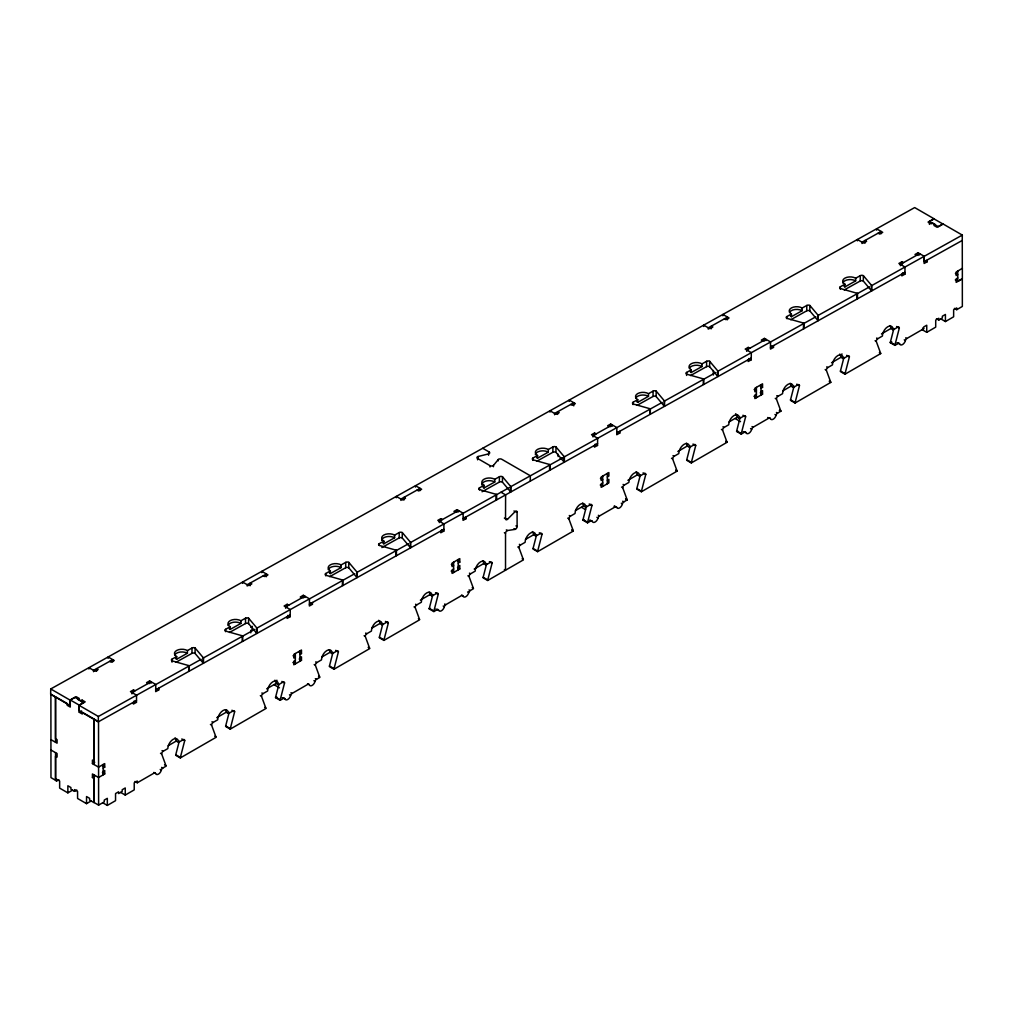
<?xml version="1.0" encoding="UTF-8"?>
<svg xmlns="http://www.w3.org/2000/svg" width="1013" height="1013" viewBox="0 0 1013 1013"><rect width="100%" height="100%" fill="white"/><g stroke="black" fill="none" stroke-linecap="round" stroke-linejoin="round"><path stroke-width="1.5" d="M134.982 781.454L137.287 782.783L137.287 781.01L134.222 782.783L134.222 789.887L125.257 795.066L120.648 792.407M936.481 318.715L938.785 320.057L938.785 318.272L935.708 320.057L935.708 327.148L926.743 332.327L922.134 329.668M954.411 308.37L956.715 309.699L956.715 307.927L953.638 309.699L953.638 316.803L945.42 321.552L940.811 318.88M506.348 529.862L507.5 530.521L515.123 529.381A2.178 1.254 -60 0 0 517.099 526.532L517.099 512.185A2.178 1.254 -60 0 0 515.123 511.628L507.5 519.289A2.178 1.254 -60 0 1 505.525 518.732L505.601 494.888L500.992 492.229M962.236 240.461L962.312 235.079L942.976 223.924L937.012 227.241L933.935 225.468L935.468 224.62L932.656 222.987L931.124 223.848L928.047 222.075L934.011 218.745L914.676 207.576L50.726 688.954L50.65 694.323L69.986 705.491L70.074 700.122L76.216 696.703L79.293 698.476L77.748 699.325L80.571 700.958L82.104 700.097L85.181 701.87L79.039 705.301L78.951 710.67L98.299 721.838L136.489 700.553M82.066 702.781L82.104 700.097M88.903 669.023L88.929 667.668L95.07 671.226L98.147 669.517L96.615 668.618L96.577 671.302M93.525 671.682L93.538 670.34L112.747 659.628L112.709 661.869M98.299 721.838L98.375 716.47L201.081 659.336M108.112 658.311L108.138 656.968L114.279 660.527L111.215 662.236L109.67 661.35M131.943 693.867L131.956 692.525L151.165 681.812L151.152 683.155M133.425 702.262L133.387 704.048L136.464 702.338L136.578 695.184L130.424 691.626L133.501 689.916L135.033 690.803M133.463 692.601L133.501 689.916M149.595 683.61L149.633 680.926L155.787 684.484L155.673 691.638L158.75 689.929L158.775 688.131M172.033 662.147L172.071 659.121L176.68 656.563A7.61 4.318 0.9 0 1 176.68 650.46A7.61 4.318 0.9 0 1 187.443 650.561L192.052 647.991A2.178 1.228 0.9 0 1 195.129 648.029L203.157 657.576A2.178 1.228 0.9 0 0 203.537 657.868L203.461 663.236A2.178 1.228 0.9 0 1 203.081 662.945L195.04 653.398L195.129 648.029M187.443 650.561L187.405 653.246L176.642 659.248L176.68 656.563M188.773 665.604L188.684 670.973A2.178 1.228 0.9 0 1 189.19 671.188L189.279 665.82A2.178 1.228 0.9 0 0 188.773 665.604L172.071 660.869A2.178 1.228 0.9 0 1 172.071 659.121M175.983 662.274L191.964 653.36L192.052 647.991M203.081 662.945L203.157 657.576M225.544 631.669L225.582 629.314L230.192 626.743A7.61 4.318 0.9 0 1 230.192 620.64A7.61 4.318 0.9 0 1 240.942 620.754L245.551 618.183A2.178 1.228 0.9 0 1 248.628 618.221L256.669 627.769A2.178 1.228 0.9 0 0 257.036 628.06L256.96 633.429A2.178 1.228 0.9 0 1 256.58 633.138L248.552 623.59L248.628 618.221M240.942 620.754L240.904 623.438L230.141 629.428L230.192 626.743M242.601 583.387L242.614 582.044L248.767 585.59L251.844 583.881L250.3 582.994L250.262 585.679M242.272 635.784L242.196 641.153A2.178 1.228 0.9 0 1 242.702 641.381L242.778 635.999A2.178 1.228 0.9 0 0 242.272 635.784L225.582 631.061A2.178 1.228 0.9 0 1 225.582 629.314M229.495 632.454L245.475 623.552L245.551 618.183M247.21 586.046L247.235 584.704L266.432 574.004L266.394 576.688M256.58 633.138L256.669 627.769M261.81 572.687L261.823 571.332L267.976 574.89L264.899 576.6L263.367 575.713M285.628 608.231L285.653 606.888L304.862 596.188L304.837 597.531M287.148 606.977L287.186 604.28L288.718 605.179M287.11 616.626L287.084 618.424L290.161 616.702L290.262 609.547L284.109 606.002L287.186 604.28M303.28 597.987L303.318 595.289L309.472 598.848L309.358 606.002L312.435 604.292L312.46 602.507M325.73 575.84L325.768 573.497L330.377 570.927A7.61 4.318 0.9 0 1 330.377 564.823A7.61 4.318 0.9 0 1 341.128 564.925L345.737 562.367A2.178 1.228 0.9 0 1 348.814 562.392L356.855 571.94A2.178 1.228 0.9 0 0 357.222 572.231L357.146 577.6A2.178 1.228 0.9 0 1 356.766 577.309L348.738 567.761L348.814 562.392M341.128 564.925L341.09 567.609L330.327 573.611L330.377 570.927M342.457 579.968L342.381 585.337A2.178 1.228 0.9 0 1 342.888 585.552L342.964 580.183A2.178 1.228 0.9 0 0 342.457 579.968L325.768 575.232A2.178 1.228 0.9 0 1 325.768 573.497M329.681 576.638L345.661 567.736L345.737 562.367M356.766 577.309L356.855 571.94M395.956 550.148L395.88 555.529A2.178 1.228 0.9 0 1 396.387 555.744L396.463 550.376A2.178 1.228 0.9 0 0 395.956 550.148L379.267 545.425L379.267 543.677L383.876 541.107A7.61 4.318 0.9 0 1 383.876 535.016A7.61 4.318 0.9 0 1 394.627 535.117L399.236 532.547A2.178 1.228 0.9 0 1 402.313 532.585L410.354 542.132A2.178 1.228 0.9 0 0 410.734 542.424L410.645 547.792A2.178 1.228 0.9 0 1 410.278 547.501L402.237 537.954L402.313 532.585M394.627 535.117L394.589 537.802L383.838 543.791L383.876 541.107M396.286 497.75L396.311 496.408L402.452 499.953L405.529 498.244L403.984 497.358L403.946 500.042M381.85 547.564L399.16 537.916L399.236 532.547M400.895 500.409L400.92 499.067L420.129 488.367L420.091 490.609M410.278 547.501L410.354 542.132M415.495 487.05L415.52 485.708L421.661 489.254L418.584 490.963L417.052 490.077M439.325 522.594L439.338 521.252L458.547 510.552L458.534 511.894M440.832 521.34L440.87 518.656L442.415 519.542M440.794 530.989L440.769 532.787L443.846 531.078L443.947 523.911L437.806 520.365L440.87 518.656M456.964 512.35L457.015 509.666L463.156 513.211L463.055 520.365L466.132 518.656L466.157 516.871M477.579 459.813L477.604 458.471A2.178 1.228 0.9 0 1 478.111 456.508L488.557 453.887A2.178 1.228 0.9 0 0 489.064 451.937L482.707 448.265M478.085 457.851L478.111 456.508M479.415 489.874L479.453 487.861L484.062 485.29A7.61 4.318 0.9 0 1 484.062 479.187A7.61 4.318 0.9 0 1 494.813 479.301L499.422 476.73A2.178 1.228 0.9 0 1 502.499 476.756L510.539 486.316A2.178 1.228 0.9 0 0 510.919 486.595L510.831 491.976A2.178 1.228 0.9 0 1 510.463 491.685L502.423 482.125L502.499 476.756M494.813 479.301L494.775 481.985L484.024 487.975L484.062 485.29M488.532 455.23L488.557 453.887M489.038 453.28L489.064 451.937M490.013 466.98L490.026 465.638L477.604 458.471M493.458 466.727L493.483 465.385L498.282 459.509A2.178 1.228 0.9 0 1 501.739 459.256L530.343 475.781L530.268 481.15M496.142 494.331L496.066 499.7A2.178 1.228 0.9 0 1 496.573 499.916L496.649 494.547A2.178 1.228 0.9 0 0 496.142 494.331L479.453 489.608A2.178 1.228 0.9 0 1 479.453 487.861M498.269 460.852L498.282 459.509M482.036 491.748L499.346 482.099L499.422 476.73M510.463 491.685L510.539 486.316M532.914 460.396L532.952 458.053L537.561 455.483A7.61 4.318 0.9 0 1 537.561 449.379A7.61 4.318 0.9 0 1 548.324 449.481L552.933 446.923A2.178 1.228 0.9 0 1 556.01 446.948L564.038 456.496A2.178 1.228 0.9 0 0 564.418 456.787L564.342 462.156A2.178 1.228 0.9 0 1 563.962 461.865L555.922 452.317L556.01 446.948M548.324 449.481L548.286 452.165L537.523 458.167L537.561 455.483M549.983 412.114L549.996 410.772L556.137 414.317L559.214 412.608L557.682 411.721L557.644 414.406M549.654 464.524L549.565 469.893A2.178 1.228 0.9 0 1 550.072 470.108L550.16 464.739A2.178 1.228 0.9 0 0 549.654 464.524L532.952 459.788A2.178 1.228 0.9 0 1 532.952 458.053M536.865 461.194L552.845 452.292L552.933 446.923M554.592 414.773L554.605 413.431L573.814 402.731L573.776 405.871M563.962 461.865L564.038 456.496M569.192 401.414L569.205 400.072L575.346 403.617L572.282 405.327L570.737 404.44M593.01 436.958L593.036 435.615L612.245 424.916L612.219 426.258M594.53 435.704L594.568 433.02L596.1 433.906M594.492 445.365L594.466 447.151L597.531 445.441L597.645 438.274L591.491 434.729L594.568 433.02M610.662 426.714L610.7 424.029L616.854 427.575L616.74 434.742L619.817 433.02L619.842 431.234M633.1 404.58L633.138 402.224L637.747 399.654A7.61 4.318 0.9 0 1 637.747 393.551A7.61 4.318 0.9 0 1 648.51 393.664L653.119 391.094A2.178 1.228 0.9 0 1 656.196 391.119L664.224 400.679A2.178 1.228 0.9 0 0 664.604 400.971L664.528 406.34A2.178 1.228 0.9 0 1 664.148 406.048L656.107 396.501L656.196 391.119M648.51 393.664L648.472 396.349L637.709 402.338L637.747 399.654M649.84 408.695L649.751 414.064A2.178 1.228 0.9 0 1 650.257 414.279L650.346 408.91A2.178 1.228 0.9 0 0 649.84 408.695L633.138 403.972A2.178 1.228 0.9 0 1 633.138 402.224M637.05 405.365L653.03 396.463L653.119 391.094M664.148 406.048L664.224 400.679M686.599 375.43L686.637 372.417L691.259 369.846A7.61 4.318 0.9 0 1 691.246 363.743A7.61 4.318 0.9 0 1 702.009 363.857L706.618 361.286A2.178 1.228 0.9 0 1 709.695 361.312L717.736 370.872A2.178 1.228 0.9 0 0 718.103 371.151L718.027 376.519A2.178 1.228 0.9 0 1 717.647 376.241L709.606 366.681L709.695 361.312M702.009 363.857L701.971 366.541L691.208 372.531L691.259 369.846M703.668 326.477L703.693 325.135L709.834 328.693L712.899 326.971L711.367 326.085L711.329 328.769M703.339 378.887L703.263 384.256A2.178 1.228 0.9 0 1 703.756 384.471L703.845 379.103A2.178 1.228 0.9 0 0 703.339 378.887L686.649 374.152A2.178 1.228 0.9 0 1 686.637 372.417M690.562 375.557L706.542 366.655L706.618 361.286M708.277 329.149L708.302 327.807L727.511 317.094L727.461 319.779M717.647 376.241L717.736 370.872M722.877 315.777L722.902 314.435L729.043 317.981L725.966 319.703L724.434 318.816M746.695 351.321L746.72 349.979L765.929 339.279L765.904 340.621M748.214 350.067L748.252 347.383L749.785 348.269M748.176 359.729L748.151 361.514L751.228 359.805L751.329 352.651L745.175 349.092L748.252 347.383M764.346 341.077L764.384 338.393L770.538 341.938L770.437 349.105L773.501 347.396L773.527 345.598M786.797 318.601L786.822 316.588L791.444 314.017A7.61 4.318 0.9 0 1 791.432 307.914A7.61 4.318 0.9 0 1 802.195 308.028L806.804 305.457A2.178 1.228 0.9 0 1 809.881 305.495L817.922 315.043A2.178 1.228 0.9 0 0 818.289 315.334L818.213 320.703A2.178 1.228 0.9 0 1 817.833 320.412L809.792 310.864L809.881 305.495M802.195 308.028L802.157 310.712L791.394 316.702L791.444 314.017M803.524 323.058L803.448 328.427A2.178 1.228 0.9 0 1 803.942 328.655L804.031 323.286A2.178 1.228 0.9 0 0 803.524 323.058L786.835 318.335A2.178 1.228 0.9 0 1 786.822 316.588M790.748 319.741L806.728 310.826L806.804 305.457M817.833 320.412L817.922 315.043M840.296 289.123L840.334 286.78L844.943 284.21A7.61 4.318 0.9 0 1 844.943 278.106A7.61 4.318 0.9 0 1 855.694 278.22L860.303 275.65A2.178 1.228 0.9 0 1 863.38 275.675L871.421 285.235A2.178 1.228 0.9 0 0 871.8 285.527L871.712 290.896A2.178 1.228 0.9 0 1 871.345 290.604L863.304 281.044L863.38 275.675M855.694 278.22L855.656 280.905L844.905 286.894L844.943 284.21M857.353 240.853L857.378 239.511L863.519 243.057L866.596 241.347L865.051 240.461L865.013 243.145M857.023 293.251L856.947 298.62A2.178 1.228 0.9 0 1 857.454 298.835L857.53 293.466A2.178 1.228 0.9 0 0 857.023 293.251L840.334 288.528A2.178 1.228 0.9 0 1 840.334 286.78M844.247 289.921L860.227 281.019L860.303 275.65M861.974 243.513L861.987 242.17L881.196 231.471L881.158 233.699M871.345 290.604L871.421 285.235M876.562 230.141L876.587 228.799L882.728 232.357L879.651 234.066L878.119 233.18M900.392 265.697L900.405 264.355L919.614 253.643L919.601 254.985M901.899 264.431L901.937 261.747L903.482 262.633M901.874 274.092L901.836 275.878L904.913 274.168L905.014 267.014L898.873 263.469L901.937 261.747M918.031 255.441L918.082 252.756L924.236 256.314L924.122 263.469L927.199 261.759L927.224 259.961M924.223 256.314L924.147 261.683L962.274 240.436L962.312 268.483M210.425 724.447L211.578 725.118L215.908 736.894A2.178 1.254 -60 0 1 215.972 737.375L180.314 757.939L175.705 755.28A2.178 1.254 -60 0 1 175.768 754.736L179.288 741.098M180.314 757.939A2.178 1.254 -60 0 1 180.377 757.395L184.708 740.617A2.178 1.254 -60 0 0 183.163 739.731L178.554 742.39A7.61 4.394 -60 0 0 173.172 739.3A7.61 4.394 -60 0 0 167.803 748.607L163.194 751.266A2.178 1.254 -60 0 0 161.649 753.925L165.98 765.714A2.178 1.254 -60 0 1 166.043 766.183L162.802 768.057A2.178 1.254 -60 0 0 161.358 770.07A4.343 2.507 -60 0 1 158.459 774.109A4.343 2.507 -60 0 1 155.559 773.413A2.178 1.254 -60 0 0 154.115 773.071L137.287 782.783M260.341 695.627L261.493 696.298L265.824 708.074A2.178 1.254 -60 0 1 265.887 708.543L230.23 729.132L225.62 726.473A2.178 1.254 -60 0 1 225.684 725.928L229.204 712.291M230.23 729.132A2.178 1.254 -60 0 1 230.306 728.588L234.623 711.81A2.178 1.254 -60 0 0 233.091 710.923L228.482 713.583L226.178 712.253A7.61 4.394 -60 0 0 225.57 709.746M314.195 664.541L315.347 665.212L319.665 676.988A2.178 1.254 -60 0 1 319.728 677.456L316.499 679.33A2.178 1.254 -60 0 0 315.043 681.356A4.343 2.507 -60 0 1 312.143 685.396A4.343 2.507 -60 0 1 309.244 684.699A2.178 1.254 -60 0 0 307.8 684.357L292.099 693.424A2.178 1.254 -60 0 0 290.642 695.437A4.343 2.507 -60 0 1 287.743 699.476A4.343 2.507 -60 0 1 284.856 698.78A2.178 1.254 -60 0 0 283.399 698.438L280.158 700.312L275.549 697.653A2.178 1.254 -60 0 1 275.612 697.109L278.854 684.522M280.158 700.312A2.178 1.254 -60 0 1 280.221 699.768L284.552 682.99A2.178 1.254 -60 0 0 283.02 682.091L278.41 684.763L276.093 683.433A7.61 4.394 -60 0 0 274.89 680.204M364.11 635.721L365.262 636.379L369.593 648.168A2.178 1.254 -60 0 1 369.656 648.637L333.999 669.226L329.39 666.567A2.178 1.254 -60 0 1 329.453 666.022L332.973 652.385M333.999 669.226A2.178 1.254 -60 0 1 334.062 668.681L338.393 651.903A2.178 1.254 -60 0 0 336.86 651.017L332.251 653.676L329.947 652.347A7.61 4.394 -60 0 0 329.339 649.84M414.038 606.901L415.191 607.559L419.521 619.348A2.178 1.254 -60 0 1 419.585 619.817L383.927 640.406L379.318 637.734A2.178 1.254 -60 0 1 379.381 637.19L382.901 623.565M383.927 640.406A2.178 1.254 -60 0 1 383.99 639.861L388.321 623.071A2.178 1.254 -60 0 0 386.776 622.185L382.167 624.856L379.862 623.514A7.61 4.394 -60 0 0 378.659 620.298M467.879 575.815L469.032 576.473L473.362 588.262A2.178 1.254 -60 0 1 473.426 588.73L470.184 590.604A2.178 1.254 -60 0 0 468.728 592.618A4.343 2.507 -60 0 1 465.841 596.657A4.343 2.507 -60 0 1 462.941 595.961A2.178 1.254 -60 0 0 461.485 595.619L445.783 604.685A2.178 1.254 -60 0 0 444.34 606.711A4.343 2.507 -60 0 1 441.44 610.75A4.343 2.507 -60 0 1 438.54 610.054A2.178 1.254 -60 0 0 437.097 609.712L433.855 611.573L429.233 608.914A2.178 1.254 -60 0 1 429.297 608.37L432.817 594.732M433.855 611.573A2.178 1.254 -60 0 1 433.919 611.029L438.236 594.251A2.178 1.254 -60 0 0 436.704 593.365L432.095 596.024L429.791 594.694A7.61 4.394 -60 0 0 429.183 592.187M517.808 546.982L518.96 547.653L523.278 559.429A2.178 1.254 -60 0 1 523.354 559.91L487.696 580.487L483.087 577.828A2.178 1.254 -60 0 1 483.15 577.283L486.658 563.646M487.696 580.487A2.178 1.254 -60 0 1 487.76 579.942L492.09 563.165A2.178 1.254 -60 0 0 490.545 562.278L485.936 564.937L483.632 563.608A7.61 4.394 -60 0 0 482.758 560.721M567.723 518.162L568.875 518.833L573.206 530.609A2.178 1.254 -60 0 1 573.269 531.078L537.612 551.667L533.003 549.008A2.178 1.254 -60 0 1 533.066 548.464L536.586 534.826M537.612 551.667A2.178 1.254 -60 0 1 537.675 551.123L542.006 534.345A2.178 1.254 -60 0 0 540.473 533.458L535.864 536.118L533.56 534.788A7.61 4.394 -60 0 0 532.357 531.572M621.564 487.076L622.716 487.747L627.047 499.523A2.178 1.254 -60 0 1 627.11 499.991L623.869 501.866A2.178 1.254 -60 0 0 622.425 503.892A4.343 2.507 -60 0 1 619.525 507.931A4.343 2.507 -60 0 1 616.626 507.234A2.178 1.254 -60 0 0 615.182 506.893L599.481 515.959A2.178 1.254 -60 0 0 598.025 517.972A4.343 2.507 -60 0 1 595.125 522.012A4.343 2.507 -60 0 1 592.225 521.315A2.178 1.254 -60 0 0 590.782 520.973L587.54 522.847L582.931 520.188A2.178 1.254 -60 0 1 582.994 519.644L586.514 506.006M587.54 522.847A2.178 1.254 -60 0 1 587.603 522.303L591.934 505.525A2.178 1.254 -60 0 0 590.389 504.639L585.78 507.298L583.475 505.968A7.61 4.394 -60 0 0 582.602 503.068M671.492 458.256L672.645 458.927L676.975 470.703A2.178 1.254 -60 0 1 677.039 471.172L641.381 491.761L636.772 489.102A2.178 1.254 -60 0 1 636.835 488.557L640.355 474.92M641.381 491.761A2.178 1.254 -60 0 1 641.444 491.216L645.775 474.439A2.178 1.254 -60 0 0 644.243 473.552L639.621 476.211L637.316 474.882A7.61 4.394 -60 0 0 636.113 471.653M721.421 429.436L722.573 430.094L726.891 441.883A2.178 1.254 -60 0 1 726.967 442.352L691.309 462.941L686.7 460.269A2.178 1.254 -60 0 1 686.763 459.725L690.271 446.1M691.309 462.941A2.178 1.254 -60 0 1 691.373 462.397L695.703 445.606A2.178 1.254 -60 0 0 694.158 444.72L689.549 447.391L687.245 446.049A7.61 4.394 -60 0 0 686.371 443.162M775.262 398.35L776.414 399.008L780.744 410.797A2.178 1.254 -60 0 1 780.808 411.265L777.566 413.139A2.178 1.254 -60 0 0 776.11 415.153A4.343 2.507 -60 0 1 773.21 419.192A4.343 2.507 -60 0 1 770.323 418.508A2.178 1.254 -60 0 0 768.867 418.154L753.165 427.22A2.178 1.254 -60 0 0 751.709 429.246A4.343 2.507 -60 0 1 748.822 433.285A4.343 2.507 -60 0 1 745.923 432.589A2.178 1.254 -60 0 0 744.466 432.247L741.225 434.108L736.616 431.449A2.178 1.254 -60 0 1 736.679 430.905L740.199 417.267M741.225 434.108A2.178 1.254 -60 0 1 741.288 433.564L745.619 416.786A2.178 1.254 -60 0 0 744.086 415.9L739.477 418.559L737.173 417.229A7.61 4.394 -60 0 0 735.59 413.747M825.177 369.53L826.329 370.188L830.66 381.977A2.178 1.254 -60 0 1 830.723 382.445L795.066 403.022L790.457 400.363A2.178 1.254 -60 0 1 790.52 399.818L794.04 386.181M795.066 403.022A2.178 1.254 -60 0 1 795.142 402.478L799.46 385.7A2.178 1.254 -60 0 0 797.927 384.813L793.318 387.473L791.014 386.143A7.61 4.394 -60 0 0 790.14 383.256M875.105 340.697L876.258 341.368L880.588 353.144A2.178 1.254 -60 0 1 880.652 353.613L844.994 374.202L840.385 371.543A2.178 1.254 -60 0 1 840.448 370.999L843.968 357.361M844.994 374.202A2.178 1.254 -60 0 1 845.057 373.658L849.388 356.88A2.178 1.254 -60 0 0 847.856 355.994L843.247 358.653L840.929 357.323A7.61 4.394 -60 0 0 839.726 354.107M926.743 332.327L926.743 325.224L923.666 326.996L923.666 328.769L906.85 338.494A2.178 1.254 -60 0 0 905.407 340.507A4.343 2.507 -60 0 1 902.507 344.547A4.343 2.507 -60 0 1 899.607 343.85A2.178 1.254 -60 0 0 898.164 343.508L894.922 345.382L890.313 342.723A2.178 1.254 -60 0 1 890.376 342.179L893.884 328.541M894.922 345.382A2.178 1.254 -60 0 1 894.986 344.838L899.316 328.06A2.178 1.254 -60 0 0 897.771 327.174L893.162 329.833L890.858 328.503A7.61 4.394 -60 0 0 889.984 325.604M70.277 699.97L74.886 697.311L83.851 702.49L79.242 705.149L70.277 699.97L70.277 707.074L67.2 705.301L67.2 703.529L55.538 696.792L55.538 738.756L57.083 739.642L57.083 743.187L50.929 739.642L50.891 694.196L55.5 696.855L55.538 742.301M79.242 705.149L79.242 712.253L81.547 710.911M929.44 221.556L934.049 218.897L943.014 224.063L938.405 226.735L929.44 221.556L929.44 224.392M250.768 627.224L252.3 626.338L252.3 629.592L250.768 630.479L250.768 632.846M559.683 459.231L561.987 457.901M50.929 739.642L50.929 750L57.083 753.545L57.083 757.091L55.538 756.205L55.538 780.428L56.563 781.023L58.868 779.693M79.242 712.253L82.306 714.026L82.306 712.253L93.968 718.977L93.968 760.94L92.424 760.054L92.424 763.599L94.728 762.27M103.187 768.044L104.719 767.158L104.719 763.599L98.578 767.145L92.424 763.599M299.949 654.436L301.481 653.55L301.481 650.004L293.795 654.436L293.795 657.994L295.34 657.108L293.036 655.766M458.243 563.051L459.788 562.164L459.788 558.606L452.102 563.051L452.102 566.596L453.634 565.71L451.329 564.38M607.331 476.971L608.864 476.085L608.864 472.539L601.178 476.971L601.178 480.529L602.71 479.643L600.405 478.313M761.016 388.245L762.548 387.359L762.548 383.813L754.875 388.245L754.875 391.79L756.407 390.904L754.103 389.574M103.187 771.298L104.719 770.412L104.719 773.957L98.578 777.503L92.424 773.957L92.424 777.503L94.728 776.173M295.34 660.349L293.795 661.248L293.795 664.794L301.481 660.349L301.481 656.804L299.949 657.69M453.634 568.964L452.102 569.85L452.102 573.396L459.788 568.964L459.788 565.419L458.243 566.305M602.71 482.897L601.178 483.783L601.178 487.329L608.864 482.897L608.864 479.339L607.331 480.225M756.407 394.158L754.875 395.045L754.875 398.59L762.548 394.158L762.548 390.613L761.016 391.499M957.716 277.942L956.171 278.828L956.171 282.374L962.325 278.828L962.35 306.445L956.715 309.699M56.563 781.023L56.563 779.25L59.64 781.023L59.64 788.114L67.858 792.862L72.467 790.203M955.284 279.917L957.741 281.348L962.35 278.676L962.35 268.331L956.171 272.016L956.171 275.574L957.716 274.688L955.398 273.358M67.858 792.862L67.858 785.771L70.935 787.544L70.935 789.317L74.493 791.368L76.798 790.039M274.941 681.432L276.967 680.267M736.02 415.241L736.882 414.735M840.359 354.993L842.082 353.993M168.183 745.72L176.249 741.06L178.554 742.39M216.757 717.685L226.178 712.253M266.685 688.865L276.093 683.433M321.868 657.006L329.947 652.347M371.796 628.174L379.862 623.514M420.37 600.127L429.791 594.694M474.223 569.04L483.632 563.608M525.481 539.448L533.56 534.788M575.409 510.628L583.475 505.968M627.908 480.314L637.316 474.882M677.836 451.494L687.245 446.049M729.094 421.889L737.173 417.229M782.948 390.803L791.014 386.143M831.521 362.755L840.929 357.323M881.449 333.935L890.858 328.503M211.578 725.118A2.178 1.254 -60 0 1 213.11 722.459L217.719 719.787A7.61 4.394 -60 0 1 223.101 710.48A7.61 4.394 -60 0 1 228.482 713.583M261.493 696.298A2.178 1.254 -60 0 1 263.038 693.626L267.647 690.967A7.61 4.394 -60 0 1 273.029 681.648A7.61 4.394 -60 0 1 278.41 684.763M315.347 665.212A2.178 1.254 -60 0 1 316.879 662.553L321.488 659.881A7.61 4.394 -60 0 1 326.87 650.561A7.61 4.394 -60 0 1 332.251 653.676M365.262 636.379A2.178 1.254 -60 0 1 366.807 633.72L371.416 631.061A7.61 4.394 -60 0 1 376.798 621.741A7.61 4.394 -60 0 1 382.167 624.856M415.191 607.559A2.178 1.254 -60 0 1 416.723 604.9L421.332 602.241A7.61 4.394 -60 0 1 426.714 592.922A7.61 4.394 -60 0 1 432.095 596.024M469.032 576.473A2.178 1.254 -60 0 1 470.564 573.814L475.173 571.155A7.61 4.394 -60 0 1 480.555 561.835A7.61 4.394 -60 0 1 485.936 564.937M518.96 547.653A2.178 1.254 -60 0 1 520.492 544.994L525.101 542.335A7.61 4.394 -60 0 1 530.483 533.015A7.61 4.394 -60 0 1 535.864 536.118M568.875 518.833A2.178 1.254 -60 0 1 570.42 516.174L575.029 513.502A7.61 4.394 -60 0 1 580.411 504.195A7.61 4.394 -60 0 1 585.78 507.298M622.716 487.747A2.178 1.254 -60 0 1 624.261 485.088L628.87 482.416A7.61 4.394 -60 0 1 634.252 473.109A7.61 4.394 -60 0 1 639.621 476.211M672.645 458.927A2.178 1.254 -60 0 1 674.177 456.255L678.786 453.596A7.61 4.394 -60 0 1 684.168 444.276A7.61 4.394 -60 0 1 689.549 447.391M722.573 430.094A2.178 1.254 -60 0 1 724.105 427.435L728.714 424.776A7.61 4.394 -60 0 1 734.096 415.457A7.61 4.394 -60 0 1 739.477 418.559M776.414 399.008A2.178 1.254 -60 0 1 777.946 396.349L782.555 393.69A7.61 4.394 -60 0 1 787.937 384.37A7.61 4.394 -60 0 1 793.318 387.473M826.329 370.188A2.178 1.254 -60 0 1 827.874 367.529L832.483 364.87A7.61 4.394 -60 0 1 837.865 355.55A7.61 4.394 -60 0 1 843.247 358.653M876.258 341.368A2.178 1.254 -60 0 1 877.79 338.709L882.412 336.037A7.61 4.394 -60 0 1 887.781 326.73A7.61 4.394 -60 0 1 893.162 329.833M74.493 791.368L74.493 789.596L77.57 791.368L77.57 798.472L86.536 803.651L91.145 800.979M275.549 697.653L276.764 696.944M429.233 608.914L430.246 608.332M582.931 520.188L583.944 519.593M736.616 431.449L737.629 430.867M890.313 342.723L891.731 341.9M93.981 774.831L94.006 802.461L98.616 805.12L104.25 801.865L104.25 800.093L107.327 798.32L107.327 805.424L102.706 802.752M938.785 320.057L942.343 317.993L942.343 316.221L945.42 314.448L945.42 321.552M107.327 805.424L115.545 800.675L115.545 793.572L118.61 791.799L118.61 793.572L122.18 791.52L122.18 789.735L125.257 787.962L125.257 795.066M149.633 680.926L146.556 682.648L148.101 683.534M303.318 595.289L300.253 597.012L301.785 597.898M457.015 509.666L453.938 511.375L455.47 512.261M610.7 424.029L607.623 425.739L609.168 426.625M764.384 338.393L761.32 340.102L762.852 340.988M918.082 252.756L915.005 254.478L916.537 255.365M203.537 657.868L254.896 629.339M257.036 628.06L354.765 573.7M357.222 572.231L408.594 543.715M410.734 542.424L509.197 487.658M510.919 486.595L562.532 457.939M564.418 456.787L662.147 402.427M664.604 400.971L715.963 372.442M718.103 371.151L815.845 316.79M818.289 315.334L869.66 286.806M871.8 285.527L962.312 235.079M155.698 689.853L290.187 614.916M309.383 604.217L443.871 529.28M463.08 518.58L597.556 443.656M616.765 432.944L751.241 358.02M770.45 347.307L904.938 272.383M924.894 260.43L927.199 261.759M902.608 272.839L904.913 274.168M922.514 328.111L923.666 328.769M896.619 326.503L899.316 328.06M905.698 337.823L906.85 338.494M904.254 339.849L905.407 340.507M897.885 342.863L899.607 343.85M897.012 342.85L898.164 343.508M890.376 342.179L894.986 344.838M876.638 338.038L877.79 338.709M879.436 352.486L880.588 353.144M879.499 352.955L880.652 353.613M846.703 355.322L849.388 356.88M840.448 370.999L845.057 373.658M826.722 366.858L827.874 367.529M771.197 346.053L773.501 347.396M829.216 381.141L830.66 381.977M829.571 381.774L830.723 382.445M796.775 384.155L799.46 385.7M748.924 358.475L751.228 359.805M790.52 399.818L795.142 402.478M760.244 386.029L762.548 387.359M776.794 395.69L777.946 396.349M760.244 392.829L762.548 394.158M779.592 410.126L780.744 410.797M779.364 410.43L780.808 411.265M753.951 396.286L756.407 397.704L756.407 387.359M776.414 412.468L777.566 413.139M774.958 414.494L776.11 415.153M769.171 417.837L770.323 418.508M767.715 417.495L768.867 418.154M742.934 415.241L745.619 416.786M752.013 426.562L753.165 427.22M735.4 418.673L740.528 421.636M750.557 428.575L751.709 429.246M744.77 431.918L745.923 432.589M743.314 431.576L744.466 432.247M736.679 430.905L741.288 433.564M722.953 426.777L724.105 427.435M725.739 441.212L726.891 441.883M725.815 441.681L726.967 442.352M693.006 444.061L695.703 445.606M686.763 459.725L691.373 462.397M673.025 455.597L674.177 456.255M617.512 431.69L619.817 433.02M675.823 470.032L676.975 470.703M675.886 470.513L677.039 471.172M595.226 444.112L597.531 445.441M643.09 472.881L645.775 474.439M636.835 488.557L641.444 491.216M623.109 484.417L624.261 485.088M625.603 498.7L627.047 499.523M625.958 499.333L627.11 499.991M600.253 485.024L602.71 486.443L602.71 476.085M622.716 501.207L623.869 501.866M621.273 503.22L622.425 503.892M614.612 506.069L616.626 507.234M614.03 506.221L615.182 506.893M589.237 503.968L591.934 505.525M598.316 515.288L599.481 515.959M581.715 507.412L585.552 509.628M596.872 517.314L598.025 517.972M590.212 520.15L592.225 521.315M589.629 520.302L590.782 520.973M582.994 519.644L587.603 522.303M569.268 515.503L570.42 516.174M571.763 529.786L573.206 530.609M572.117 530.419L573.269 531.078M515.946 511.527L517.099 512.185M513.971 510.97L515.123 511.628M539.321 532.787L542.006 534.345M506.348 518.618L507.5 519.289M504.373 518.061L505.525 518.732M515.946 525.874L517.099 526.532M513.971 528.71L515.123 529.381M533.066 548.464L537.675 551.123M504.373 532.699L505.525 533.37L505.525 570.205L504.373 569.534M519.34 544.323L520.492 544.994M463.815 517.326L466.132 518.656M522.126 558.771L523.278 559.429M441.541 529.748L443.846 531.078M489.393 561.62L492.09 563.165M457.483 560.822L459.788 562.164M483.15 577.283L487.76 579.942M469.412 573.143L470.564 573.814M457.483 567.635L459.788 568.964M451.178 571.091L453.634 572.51L453.634 562.164M472.21 587.591L473.362 588.262M469.032 589.933L470.184 590.604M467.575 591.959L468.728 592.618M461.497 595.138L462.941 595.961M435.552 592.694L438.236 594.251M444.631 604.027L445.783 604.685M443.188 606.04L444.34 606.711M437.388 609.383L438.54 610.054M435.932 609.041L437.097 609.712M429.297 608.37L433.919 611.029M415.571 604.229L416.723 604.9M418.369 618.677L419.521 619.348M385.434 621.412L388.321 623.071M379.381 637.19L383.99 639.861M365.655 633.062L366.807 633.72M310.13 602.963L312.435 604.292M368.15 647.332L369.593 648.168M287.844 615.372L290.161 616.702M335.708 650.346L338.393 651.903M329.453 666.022L334.062 668.681M299.177 652.22L301.481 653.55M315.727 661.882L316.879 662.553M299.177 659.02L301.481 660.349M318.513 676.329L319.665 676.988M292.884 662.489L295.34 663.908L295.34 653.55M315.334 678.672L316.499 679.33M313.891 680.685L315.043 681.356M307.521 683.699L309.244 684.699M281.867 681.432L284.552 682.99M290.946 692.753L292.099 693.424M274.333 684.877L279.461 687.827M289.49 694.779L290.642 695.437M283.121 697.792L284.856 698.78M282.247 697.767L283.399 698.438M275.612 697.109L280.221 699.768M261.886 692.968L263.038 693.626M264.672 707.416L265.824 708.074M231.939 710.252L234.623 711.81M225.684 725.928L230.306 728.588M156.445 688.599L158.75 689.929M211.958 721.788L213.11 722.459M214.756 736.236L215.908 736.894M134.159 701.009L136.464 702.338M181.821 738.958L184.708 740.617M175.768 754.736L180.377 757.395M162.042 750.595L163.194 751.266M50.726 688.954L70.074 700.122M79.039 705.301L98.375 716.47M160.497 753.267L161.649 753.925M164.537 764.878L165.98 765.714M161.649 767.385L162.802 768.057M160.206 769.399L161.358 770.07M153.824 772.413L155.559 773.413M102.414 765.828L104.719 767.158M102.414 772.628L104.719 773.957M92.424 777.503L93.968 778.389L93.968 802.613L89.613 800.093L89.613 798.32L86.536 796.547L86.536 803.651M98.616 805.12L98.527 721.699L93.918 719.04L93.968 764.486M55.55 752.646L55.576 780.276L50.967 777.617L50.941 749.987M957.741 270.99L957.741 281.348M761.016 384.699L761.016 395.045M713.367 370.492L713.367 375.013M607.331 473.426L607.331 483.783M558.15 454.204L558.15 456.572M458.243 559.493L458.243 569.85M299.949 650.89L299.949 661.248M103.187 764.486L103.187 774.844M505.525 533.37A2.178 1.254 -60 0 1 507.5 530.521M175.046 737.844A7.61 4.394 -60 0 1 176.249 741.06M552.845 452.292A2.178 1.228 0.9 0 1 555.922 452.317M653.03 396.463A2.178 1.228 0.9 0 1 656.107 396.501M706.542 366.655A2.178 1.228 0.9 0 1 709.606 366.681M806.728 310.826A2.178 1.228 0.9 0 1 809.792 310.864M860.227 281.019A2.178 1.228 0.9 0 1 863.304 281.044M493.483 465.385A2.178 1.228 0.9 0 1 490.026 465.638M844.905 286.894A7.61 4.318 0.9 0 1 844.006 286.286M842.829 282.944A7.61 4.318 0.9 0 1 848.109 279.74A7.61 4.318 0.9 0 1 855.656 280.905M791.394 316.702A7.61 4.318 0.9 0 1 790.507 316.094M789.532 312.333A7.61 4.318 0.9 0 1 802.157 310.712M691.208 372.531A7.61 4.318 0.9 0 1 690.322 371.91M689.346 368.15A7.61 4.318 0.9 0 1 701.971 366.541M637.709 402.338A7.61 4.318 0.9 0 1 636.822 401.73M635.645 398.388A7.61 4.318 0.9 0 1 640.912 395.184A7.61 4.318 0.9 0 1 648.472 396.349M537.523 458.167A7.61 4.318 0.9 0 1 536.637 457.547M535.333 454.647A7.61 4.318 0.9 0 1 540.36 451.076A7.61 4.318 0.9 0 1 548.286 452.165M191.964 653.36A2.178 1.228 0.9 0 1 195.04 653.398M245.475 623.552A2.178 1.228 0.9 0 1 248.552 623.59M345.661 567.736A2.178 1.228 0.9 0 1 348.738 567.761M379.267 545.425A2.178 1.228 0.9 0 1 379.267 543.677M399.16 537.916A2.178 1.228 0.9 0 1 402.237 537.954M499.346 482.099A2.178 1.228 0.9 0 1 502.423 482.125M484.024 487.975A7.61 4.318 0.9 0 1 483.138 487.354M481.795 484.898A7.61 4.318 0.9 0 1 486.493 480.96A7.61 4.318 0.9 0 1 494.775 481.985M383.838 543.791A7.61 4.318 0.9 0 1 382.952 543.183M381.648 540.284A7.61 4.318 0.9 0 1 386.675 536.713A7.61 4.318 0.9 0 1 394.589 537.802M330.327 573.611A7.61 4.318 0.9 0 1 329.44 572.991M328.263 569.648A7.61 4.318 0.9 0 1 333.543 566.457A7.61 4.318 0.9 0 1 341.09 567.609M230.141 629.428A7.61 4.318 0.9 0 1 229.255 628.82M228.077 625.477A7.61 4.318 0.9 0 1 233.357 622.273A7.61 4.318 0.9 0 1 240.904 623.438M176.642 659.248A7.61 4.318 0.9 0 1 175.756 658.627M174.768 654.867A7.61 4.318 0.9 0 1 187.405 653.246"/></g></svg>
